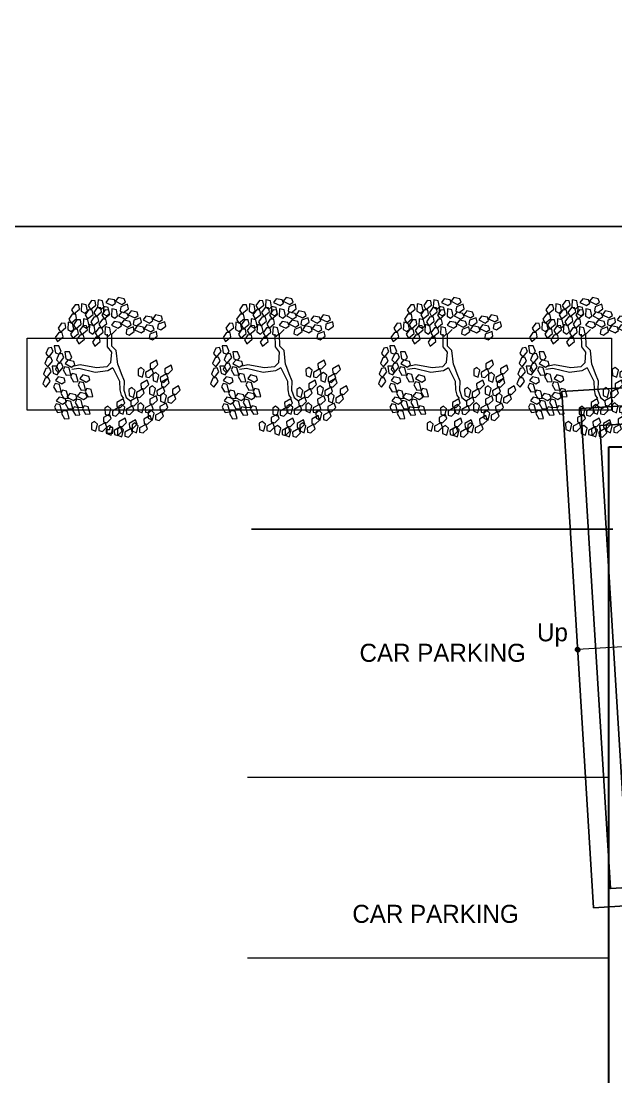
# Model space of a CAD drawing. Header units: millimetres. Extents: x 2342254 to 2635493, y 3886634 to 4043501.
# Drawn here: x 2407697 to 2415930, y 3946754 to 3961377 of the extents above; entities that cross this region are included whole.
import ezdxf

# ---------------------------------------------------------------- set-up
doc = ezdxf.new("R2010")
doc.units = ezdxf.units.MM
doc.header["$MEASUREMENT"] = 0
for name, color, linetype, lineweight in [('Dimension-137.5', 86, 'Continuous', 13), ('Door Opening-0.09', 253, 'Continuous', 9), ('landscape', 155, 'Continuous', 20), ('planters', 107, 'Continuous', 20), ('stairs', 6, 'Continuous', 25), ('trees', 104, 'Continuous', 9), ('wall 0.4', 7, 'Continuous', 40)]:
    doc.layers.add(name, color=color, linetype=linetype, lineweight=lineweight)
doc.layers.add('EP', color=20, linetype='Continuous')
doc.layers.add('Text-0.2', color=7, linetype='Continuous')
doc.styles.add('arial.', font='arial.ttf')
doc.styles.get("Standard").update_dxf_attribs({"font": 'arial.ttf'})
doc.dimstyles.get("Standard").update_dxf_attribs({"dimtxt": 500, "dimasz": 100, "dimexe": 100, "dimexo": 200, "dimgap": 0.09, "dimtad": 0, "dimtoh": 1, "dimdec": 0, "dimzin": 0, "dimdsep": 46, "dimtxsty": 'Standard', "dimblk": 'DOT', "dimcen": 0, "dimclrd": 256, "dimclre": 256, "dimclrt": 256, "dimadec": 0, "dimazin": 0, "dimtfac": 1, "dimtdec": 0, "dimtofl": 0, "dimtmove": 0, "dimatfit": 3, "dimfxl": 1, "dimtolj": 1, "dimtzin": 0, "dimlwd": -1, "dimlwe": -1, "dimarcsym": 1})

# ---------------------------------------------------------------- blocks, each defined once
blk = doc.blocks.new('z_98')
at = {"color": 3, "linetype": 'Continuous', "lineweight": 5}
for p, q in [((-219.5, 428.9), (-186.7, 455.8)), ((-186.7, 455.8), (-157.5, 441.6)), ((-283.2, 404.3), (-250.4, 431.2)), ((-279.9, 379.9), (-283.2, 404.3)), ((-250.6, 376), (-279.9, 379.9)), ((-221.2, 417), (-250.6, 376)), ((-250.4, 431.2), (-221.2, 417)), ((-222, 353.8), (-189.2, 380.7)), ((-216.1, 404.5), (-219.5, 428.9)), ((-186.9, 400.7), (-216.1, 404.5)), ((-189.2, 380.7), (-160, 366.5)), ((-157.5, 441.6), (-186.9, 400.7)), ((-158.3, 378.5), (-125.5, 405.4)), ((-154.9, 354), (-158.3, 378.5)), ((-96.3, 391.1), (-125.7, 350.2)), ((-125.5, 405.4), (-96.3, 391.1)), ((-94.8, 345.7), (-61.9, 372.6)), ((-61.9, 372.6), (-32.7, 358.4)), ((-417.4, 281.5), (-388.4, 296.2)), ((-388.4, 296.2), (-373.6, 248)), ((-339.7, 273.2), (-306.9, 300.1)), ((-306.9, 300.1), (-277.7, 285.8)), ((-286.6, 358.5), (-236.6, 364.9)), ((-277.1, 327.5), (-286.6, 358.5)), ((-235.1, 321.8), (-277.1, 327.5)), ((-276, 297.8), (-243.1, 324.7)), ((-272.6, 273.4), (-276, 297.8)), ((-214, 310.5), (-243.4, 269.5)), ((-243.1, 324.7), (-214, 310.5)), ((-236.6, 364.9), (-219.5, 340.9)), ((-219.5, 340.9), (-235.1, 321.8)), ((-225.4, 308.1), (-175.4, 314.5)), ((-215.9, 277), (-225.4, 308.1)), ((-218.7, 329.4), (-222, 353.8)), ((-189.4, 325.5), (-218.7, 329.4)), ((-160, 366.5), (-189.4, 325.5)), ((-175.4, 314.5), (-158.3, 290.5)), ((-158.5, 321.1), (-125.7, 348)), ((-155.2, 296.6), (-158.5, 321.1)), ((-125.9, 292.8), (-155.2, 296.6)), ((-125.7, 350.2), (-154.9, 354)), ((-96.5, 333.7), (-125.9, 292.8)), ((-125.7, 348), (-96.5, 333.7)), ((-91.4, 321.3), (-94.8, 345.7)), ((-62.2, 317.4), (-91.4, 321.3)), ((-32.7, 358.4), (-62.2, 317.4)), ((-436.3, 215.9), (-407.3, 230.5)), ((-415.9, 239.1), (-417.4, 281.5)), ((-394.4, 227), (-415.9, 239.1)), ((-407.3, 230.5), (-392.5, 182.3)), ((-373.6, 248), (-394.4, 227)), ((-343.1, 227.4), (-293.1, 233.8)), ((-333.6, 196.3), (-343.1, 227.4)), ((-336.4, 248.7), (-339.7, 273.2)), ((-307.1, 244.9), (-336.4, 248.7)), ((-277.7, 285.8), (-307.1, 244.9)), ((-293.1, 233.8), (-276, 209.8)), ((-243.4, 269.5), (-272.6, 273.4)), ((-173.9, 271.4), (-215.9, 277)), ((-184.3, 200), (-151.5, 226.9)), ((-158.3, 290.5), (-173.9, 271.4)), ((-161.9, 275.3), (-111.9, 281.7)), ((-152.4, 244.3), (-161.9, 275.3)), ((-110.3, 238.6), (-152.4, 244.3)), ((-151.5, 226.9), (-122.3, 212.7)), ((-120.6, 224.7), (-87.8, 251.6)), ((-117.3, 200.2), (-120.6, 224.7)), ((-111.9, 281.7), (-94.8, 257.7)), ((-94.8, 257.7), (-110.3, 238.6)), ((-58.6, 237.3), (-88.1, 196.4)), ((-87.8, 251.6), (-58.6, 237.3)), ((-455.1, 142.8), (-426.1, 157.5)), ((-434.8, 173.5), (-436.3, 215.9)), ((-413.3, 161.4), (-434.8, 173.5)), ((-426.1, 157.5), (-411.3, 109.2)), ((-392.5, 182.3), (-413.3, 161.4)), ((-400.4, 143.1), (-375.2, 186.8)), ((-375.2, 186.8), (-345.8, 185.9)), ((-370.4, 155.4), (-341.4, 170.1)), ((-368.8, 113), (-370.4, 155.4)), ((-340, 161.9), (-369.9, 131.9)), ((-345.8, 185.9), (-340, 161.9)), ((-341.4, 170.1), (-326.6, 121.9)), ((-291.6, 190.7), (-333.6, 196.3)), ((-318.5, 139.5), (-285.7, 166.4)), ((-276, 209.8), (-291.6, 190.7)), ((-256.5, 152.2), (-285.9, 111.3)), ((-285.7, 166.4), (-256.5, 152.2)), ((-254.8, 164.2), (-222, 191.1)), ((-251.5, 139.8), (-254.8, 164.2)), ((-192.8, 176.9), (-222.2, 135.9)), ((-222, 191.1), (-192.8, 176.9)), ((-187.8, 154.3), (-137.8, 160.7)), ((-178.3, 123.2), (-187.8, 154.3)), ((-181, 175.6), (-184.3, 200)), ((-151.8, 171.7), (-181, 175.6)), ((-122.3, 212.7), (-151.8, 171.7)), ((-137.8, 160.7), (-120.6, 136.7)), ((-88.1, 196.4), (-117.3, 200.2)), ((-474, 77.2), (-445, 91.8)), ((-472.4, 34.8), (-474, 77.2)), ((-453.5, 100.4), (-455.1, 142.8)), ((-432, 88.3), (-453.5, 100.4)), ((-445, 91.8), (-430.2, 43.6)), ((-411.3, 109.2), (-432, 88.3)), ((-369.9, 131.9), (-400.4, 143.1)), ((-389.3, 89.8), (-360.3, 104.4)), ((-387.7, 47.4), (-389.3, 89.8)), ((-347.3, 100.9), (-368.8, 113)), ((-360.3, 104.4), (-345.5, 56.2)), ((-326.6, 121.9), (-347.3, 100.9)), ((-321.9, 93.8), (-271.9, 100.2)), ((-312.4, 62.7), (-321.9, 93.8)), ((-315.2, 115.1), (-318.5, 139.5)), ((-285.9, 111.3), (-315.2, 115.1)), ((-271.9, 100.2), (-254.8, 76.2)), ((-254.8, 76.2), (-270.4, 57.1)), ((-222.2, 135.9), (-251.5, 139.8)), ((-136.2, 117.6), (-178.3, 123.2)), ((-120.6, 136.7), (-136.2, 117.6)), ((-450.9, 22.6), (-472.4, 34.8)), ((-430.2, 43.6), (-450.9, 22.6)), ((-438, 4.4), (-412.9, 48.1)), ((-407.6, -6.8), (-438, 4.4)), ((-412.9, 48.1), (-383.4, 47.2)), ((-377.6, 23.2), (-407.6, -6.8)), ((-366.3, 35.3), (-387.7, 47.4)), ((-383.4, 47.2), (-377.6, 23.2)), ((-345.5, 56.2), (-366.3, 35.3)), ((-353.3, 17), (-328.2, 60.7)), ((-322.9, 5.8), (-353.3, 17)), ((-328.2, 60.7), (-298.7, 59.8)), ((-292.9, 35.8), (-322.9, 5.8)), ((-270.4, 57.1), (-312.4, 62.7)), ((-298.7, 59.8), (-292.9, 35.8)), ((-452.7, -52.7), (-427.5, -32.3)), ((-442.3, -93.9), (-452.7, -52.7)), ((-427.5, -32.3), (-402.9, -76.3)), ((-306.9, -90.5), (-281.6, -70.1)), ((-281.6, -70.1), (-257, -114.1)), ((-457.4, -120.9), (-432.1, -100.5)), ((-446.9, -162), (-457.4, -120.9)), ((-418.7, -101.2), (-442.3, -93.9)), ((-432.1, -100.5), (-407.5, -144.5)), ((-407.5, -144.5), (-423.3, -169.3)), ((-402.9, -76.3), (-418.7, -101.2)), ((-406.8, -184.5), (-391.5, -136.4)), ((-391.5, -136.4), (-362.5, -131.1)), ((-362.5, -131.1), (-351.8, -153.3)), ((-361, -113.2), (-335.7, -92.8)), ((-350.5, -154.3), (-361, -113.2)), ((-335.7, -92.8), (-311.1, -136.8)), ((-311.1, -136.8), (-326.9, -161.6)), ((-311.5, -158.7), (-286.2, -138.3)), ((-296.4, -131.6), (-306.9, -90.5)), ((-272.8, -139), (-296.4, -131.6)), ((-286.2, -138.3), (-261.6, -182.3)), ((-257, -114.1), (-272.8, -139)), ((-423.3, -169.3), (-446.9, -162)), ((-410.4, -206.6), (-385.2, -186.1)), ((-399.9, -247.7), (-410.4, -206.6)), ((-374.7, -189), (-406.8, -184.5)), ((-385.2, -186.1), (-360.5, -230.1)), ((-351.8, -153.3), (-374.7, -189)), ((-365.6, -181.4), (-340.4, -160.9)), ((-355.1, -222.5), (-365.6, -181.4)), ((-326.9, -161.6), (-350.5, -154.3)), ((-340.4, -160.9), (-315.7, -204.9)), ((-315.7, -204.9), (-331.6, -229.8)), ((-315.1, -245), (-299.7, -196.9)), ((-301, -199.8), (-311.5, -158.7)), ((-277.4, -207.1), (-301, -199.8)), ((-299.7, -196.9), (-270.7, -191.5)), ((-260, -213.8), (-282.9, -249.5)), ((-261.6, -182.3), (-277.4, -207.1)), ((-270.7, -191.5), (-260, -213.8)), ((-261, -222.3), (-245.6, -174.2)), ((-415, -274.7), (-389.8, -254.3)), ((-404.5, -315.8), (-415, -274.7)), ((-376.4, -255), (-399.9, -247.7)), ((-389.8, -254.3), (-365.1, -298.3)), ((-360.5, -230.1), (-376.4, -255)), ((-364.5, -338.3), (-349.2, -290.3)), ((-331.6, -229.8), (-355.1, -222.5)), ((-349.2, -290.3), (-320.2, -284.9)), ((-320.2, -284.9), (-309.4, -307.1)), ((-282.9, -249.5), (-315.1, -245)), ((-313.9, -274.6), (-288.7, -254.2)), ((-303.5, -315.7), (-313.9, -274.6)), ((-288.7, -254.2), (-264, -298.2)), ((-264.4, -312.5), (-239.2, -292.1)), ((-228.8, -226.8), (-261, -222.3)), ((-259.8, -244.4), (-234.6, -223.9)), ((-249.3, -285.5), (-259.8, -244.4)), ((-381, -323.2), (-404.5, -315.8)), ((-365.1, -298.3), (-381, -323.2)), ((-332.3, -342.8), (-364.5, -338.3)), ((-309.4, -307.1), (-332.3, -342.8)), ((-318.6, -342.8), (-293.3, -322.3)), ((-308.1, -383.9), (-318.6, -342.8)), ((-279.9, -323), (-303.5, -315.7)), ((-293.3, -322.3), (-268.7, -366.3)), ((-268.7, -366.3), (-284.5, -391.2)), ((-264, -298.2), (-279.9, -323)), ((-268, -406.4), (-252.7, -358.3)), ((-253.9, -353.6), (-264.4, -312.5)), ((-230.4, -360.9), (-253.9, -353.6)), ((-284.5, -391.2), (-308.1, -383.9)), ((-235.9, -410.9), (-268, -406.4))]:
    blk.add_line(p, q, dxfattribs=at)
at = {"color": 2, "linetype": 'Continuous', "lineweight": 5}
for p, q in [((-0.5, 417), (15.7, 456.2)), ((15.7, 456.2), (48.2, 457.4)), ((48.2, 457.4), (41.5, 407.4)), ((55.8, 418.1), (67.1, 445.4)), ((67.1, 445.4), (91.5, 442.3)), ((110.1, 404.5), (126.3, 443.6)), ((126.3, 443.6), (158.8, 444.9)), ((158.8, 444.9), (152.1, 394.9)), ((13.9, 397), (-0.5, 417)), ((41.5, 407.4), (13.9, 397)), ((87.8, 379.2), (55.8, 418.1)), ((63.3, 350.2), (74.5, 377.5)), ((74.5, 377.5), (99, 374.4)), ((109.1, 403.7), (87.8, 379.2)), ((91.5, 442.3), (109.1, 403.7)), ((99, 374.4), (116.5, 335.8)), ((124.5, 384.5), (110.1, 404.5)), ((152.1, 394.9), (124.5, 384.5)), ((166.4, 405.6), (177.7, 432.8)), ((198.5, 366.6), (166.4, 405.6)), ((177.7, 432.8), (202.2, 429.8)), ((183, 389.3), (199.3, 428.5)), ((197.5, 369.3), (183, 389.3)), ((225.1, 379.7), (197.5, 369.3)), ((219.7, 391.2), (198.5, 366.6)), ((199.3, 428.5), (231.7, 429.7)), ((202.2, 429.8), (219.7, 391.2)), ((231.7, 429.7), (225.1, 379.7)), ((239.4, 390.4), (250.6, 417.7)), ((271.4, 351.4), (239.4, 390.4)), ((250.6, 417.7), (275.1, 414.6)), ((292.6, 376), (271.4, 351.4)), ((275.1, 414.6), (292.6, 376)), ((48.9, 283.4), (65.2, 322.6)), ((95.3, 311.2), (63.3, 350.2)), ((65.2, 322.6), (97.6, 323.8)), ((97.6, 323.8), (90.9, 273.8)), ((116.5, 335.8), (95.3, 311.2)), ((105.3, 284.5), (116.5, 311.8)), ((116.5, 311.8), (141, 308.7)), ((141, 308.7), (158.5, 270.1)), ((173.9, 337.7), (185.1, 364.9)), ((205.9, 298.7), (173.9, 337.7)), ((185.1, 364.9), (209.6, 361.9)), ((227.1, 323.2), (205.9, 298.7)), ((209.6, 361.9), (227.1, 323.2)), ((246.8, 322.5), (258, 349.8)), ((278.8, 283.5), (246.8, 322.5)), ((258, 349.8), (282.5, 346.7)), ((268.4, 325.2), (284.7, 364.4)), ((282.8, 305.2), (268.4, 325.2)), ((300.1, 308.1), (278.8, 283.5)), ((282.5, 346.7), (300.1, 308.1)), ((310.4, 315.6), (282.8, 305.2)), ((284.7, 364.4), (317.1, 365.6)), ((317.1, 365.6), (310.4, 315.6)), ((324.7, 326.3), (336, 353.6)), ((356.8, 287.4), (324.7, 326.3)), ((336, 353.6), (360.5, 350.5)), ((378, 311.9), (356.8, 287.4)), ((360.5, 350.5), (378, 311.9)), ((63.3, 263.4), (48.9, 283.4)), ((90.9, 273.8), (63.3, 263.4)), ((137.3, 245.5), (105.3, 284.5)), ((112.7, 216.6), (123.9, 243.9)), ((123.9, 243.9), (148.4, 240.8)), ((136, 238), (152.2, 277.2)), ((150.4, 218.1), (136, 238)), ((158.5, 270.1), (137.3, 245.5)), ((148.4, 240.8), (165.9, 202.2)), ((178, 228.4), (150.4, 218.1)), ((152.2, 277.2), (184.7, 278.4)), ((184.7, 278.4), (178, 228.4)), ((192.3, 239.2), (203.6, 266.4)), ((224.3, 200.2), (192.3, 239.2)), ((203.6, 266.4), (228, 263.4)), ((245.6, 224.7), (224.3, 200.2)), ((228, 263.4), (245.6, 224.7)), ((332.2, 258.4), (343.4, 285.7)), ((364.2, 219.4), (332.2, 258.4)), ((341.1, 202.6), (357.4, 241.8)), ((343.4, 285.7), (367.9, 282.6)), ((357.4, 241.8), (389.9, 243)), ((385.4, 244), (364.2, 219.4)), ((367.9, 282.6), (385.4, 244)), ((389.9, 243), (383.2, 193)), ((397.5, 203.7), (408.7, 231)), ((408.7, 231), (433.2, 227.9)), ((433.2, 227.9), (450.8, 189.3)), ((101.2, 126), (122.4, 158.8)), ((144.7, 177.6), (112.7, 216.6)), ((122.4, 158.8), (145.9, 174)), ((127.1, 118.5), (162.4, 161.3)), ((165.9, 202.2), (144.7, 177.6)), ((162.4, 161.3), (202.4, 174)), ((199.8, 171.2), (211, 198.5)), ((231.8, 132.3), (199.8, 171.2)), ((211, 198.5), (235.5, 195.4)), ((253, 156.8), (231.8, 132.3)), ((235.5, 195.4), (253, 156.8)), ((256, 180), (272.2, 219.2)), ((270.4, 160.1), (256, 180)), ((298, 170.5), (270.4, 160.1)), ((272.2, 219.2), (304.7, 220.4)), ((304.7, 220.4), (298, 170.5)), ((312.3, 181.2), (323.6, 208.4)), ((344.3, 142.2), (312.3, 181.2)), ((323.6, 208.4), (348, 205.4)), ((355.6, 182.6), (341.1, 202.6)), ((365.6, 166.7), (344.3, 142.2)), ((348, 205.4), (365.6, 166.7)), ((383.2, 193), (355.6, 182.6)), ((429.5, 164.8), (397.5, 203.7)), ((404.9, 135.8), (416.2, 163.1)), ((416.2, 163.1), (440.7, 160)), ((450.8, 189.3), (429.5, 164.8)), ((440.7, 160), (458.2, 121.4)), ((159.5, 101.9), (175.8, 141)), ((175.8, 141), (208.2, 142.3)), ((215.9, 103), (227.1, 130.3)), ((227.1, 130.3), (251.6, 127.2)), ((319.8, 113.2), (331, 140.5)), ((331, 140.5), (355.5, 137.4)), ((355.5, 137.4), (373, 98.8)), ((394.6, 98.2), (427.1, 99.4)), ((436.9, 96.8), (404.9, 135.8)), ((458.2, 121.4), (436.9, 96.8))]:
    blk.add_line(p, q, dxfattribs=at)
at = {"color": 33, "linetype": 'Continuous', "lineweight": 5}
for p, q in [((-221.2, 63), (-265.9, 93.3)), ((-221.2, 90.7), (-263.6, 116)), ((-103.5, 75.6), (-221.2, 90.7)), ((-25.9, 32.8), (-103.5, 75.6)), ((77.7, 70.6), (101.2, 126)), ((105.9, 58), (127.1, 118.5)), ((-105.9, 42.8), (-221.2, 63)), ((-42.3, 10.1), (-105.9, 42.8)), ((-25.9, -27.8), (-42.3, 10.1)), ((0, 0), (-25.9, 32.8)), ((0, 0), (77.7, 70.6)), ((23.5, -32.8), (68.3, 17.6)), ((68.3, 17.6), (105.9, 58)), ((-25.9, -27.8), (-47, -98.4)), ((23.5, -32.8), (-21.2, -121.1)), ((-87.1, -123.6), (-120, -204.3)), ((-61.2, -138.7), (-91.8, -216.8)), ((-47, -98.4), (-87.1, -123.6)), ((-21.2, -121.1), (-61.2, -138.7)), ((-91.8, -216.8), (-73, -257.2))]:
    blk.add_line(p, q, dxfattribs=at)
at = {"color": 92, "linetype": 'Continuous', "lineweight": 5}
for p, q in [((174, 81.9), (159.5, 101.9)), ((201.6, 92.3), (174, 81.9)), ((208.2, 142.3), (201.6, 92.3)), ((247.9, 64), (215.9, 103)), ((269.1, 88.6), (247.9, 64)), ((251.6, 127.2), (269.1, 88.6)), ((288.9, 38.8), (305.2, 78)), ((305.2, 78), (337.6, 79.2)), ((351.8, 74.3), (319.8, 113.2)), ((337.6, 79.2), (331, 29.3)), ((373, 98.8), (351.8, 74.3)), ((378.4, 59), (394.6, 98.2)), ((427.1, 99.4), (420.4, 49.4)), ((434.7, 60.1), (446, 87.4)), ((446, 87.4), (470.4, 84.3)), ((470.4, 84.3), (488, 45.7)), ((223.3, 35.1), (234.5, 62.3)), ((255.3, -3.9), (223.3, 35.1)), ((234.5, 62.3), (259, 59.3)), ((276.6, 20.6), (255.3, -3.9)), ((259, 59.3), (276.6, 20.6)), ((303.4, 18.9), (288.9, 38.8)), ((331, 29.3), (303.4, 18.9)), ((345.3, 40), (356.5, 67.2)), ((377.3, 1), (345.3, 40)), ((356.5, 67.2), (381, 64.2)), ((398.5, 25.5), (377.3, 1)), ((392.8, 39), (378.4, 59)), ((381, 64.2), (398.5, 25.5)), ((420.4, 49.4), (392.8, 39)), ((466.7, 21.1), (434.7, 60.1)), ((442.2, -7.8), (453.4, 19.5)), ((453.4, 19.5), (477.9, 16.4)), ((488, 45.7), (466.7, 21.1)), ((477.9, 16.4), (495.4, -22.2)), ((168.9, -52), (185.2, -12.8)), ((183.4, -71.9), (168.9, -52)), ((211, -61.5), (183.4, -71.9)), ((185.2, -12.8), (217.6, -11.5)), ((217.6, -11.5), (211, -61.5)), ((225.3, -50.8), (236.5, -23.6)), ((257.3, -89.8), (225.3, -50.8)), ((236.5, -23.6), (261, -26.6)), ((278.5, -65.3), (257.3, -89.8)), ((261, -26.6), (278.5, -65.3)), ((277.1, -57), (293.4, -17.8)), ((291.6, -77), (277.1, -57)), ((319.2, -66.6), (291.6, -77)), ((293.4, -17.8), (325.9, -16.6)), ((325.9, -16.6), (319.2, -66.6)), ((333.5, -55.9), (344.7, -28.6)), ((365.5, -94.8), (333.5, -55.9)), ((344.7, -28.6), (369.2, -31.7)), ((352.7, -28), (364, -0.7)), ((384.7, -66.9), (352.7, -28)), ((364, -0.7), (388.4, -3.8)), ((386.8, -70.3), (365.5, -94.8)), ((369.2, -31.7), (386.8, -70.3)), ((406, -42.4), (384.7, -66.9)), ((388.4, -3.8), (406, -42.4)), ((474.2, -46.8), (442.2, -7.8)), ((495.4, -22.2), (474.2, -46.8)), ((-198.6, -115.8), (-173.4, -95.3)), ((-188.1, -156.9), (-198.6, -115.8)), ((-173.4, -95.3), (-148.7, -139.3)), ((-148.7, -139.3), (-164.6, -164.2)), ((232.7, -118.7), (243.9, -91.5)), ((264.7, -157.7), (232.7, -118.7)), ((243.9, -91.5), (268.4, -94.5)), ((286, -133.2), (264.7, -157.7)), ((268.4, -94.5), (286, -133.2)), ((340.9, -123.8), (352.2, -96.5)), ((372.9, -162.8), (340.9, -123.8)), ((352.2, -96.5), (376.6, -99.6)), ((394.2, -138.2), (372.9, -162.8)), ((376.6, -99.6), (394.2, -138.2)), ((-245.6, -174.2), (-216.6, -168.9)), ((-205.9, -191.1), (-228.8, -226.8)), ((-216.6, -168.9), (-205.9, -191.1)), ((-203.2, -183.9), (-178, -163.5)), ((-192.8, -225), (-203.2, -183.9)), ((-164.6, -164.2), (-188.1, -156.9)), ((-178, -163.5), (-153.3, -207.5)), ((-153.3, -207.5), (-169.2, -232.4)), ((-152.7, -247.5), (-137.4, -199.5)), ((-137.4, -199.5), (-108.4, -194.1)), ((-97.7, -216.3), (-120.6, -252)), ((-108.4, -194.1), (-97.7, -216.3)), ((-225.8, -292.8), (-249.3, -285.5)), ((-239.2, -292.1), (-214.5, -336.1)), ((-234.6, -223.9), (-209.9, -267.9)), ((-209.9, -267.9), (-225.8, -292.8)), ((-200.9, -249.4), (-175.7, -228.9)), ((-190.5, -290.5), (-200.9, -249.4)), ((-169.2, -232.4), (-192.8, -225)), ((-166.9, -297.8), (-190.5, -290.5)), ((-175.7, -228.9), (-151.1, -272.9)), ((-151.1, -272.9), (-166.9, -297.8)), ((-120.6, -252), (-152.7, -247.5)), ((-116.7, -274.4), (-66.5, -269.6)), ((-108.2, -305.7), (-116.7, -274.4)), ((-66.5, -269.6), (-50.2, -294.1)), ((-50.2, -294.1), (-66.4, -312.7)), ((-6.9, -283.5), (-0.1, -254.8)), ((30.9, -317), (-6.9, -283.5)), ((-0.1, -254.8), (24.6, -254)), ((24.6, -254), (48, -289.4)), ((48, -289.4), (30.9, -317)), ((155.5, -311.2), (162.3, -282.5)), ((162.3, -282.5), (186.9, -281.7)), ((186.9, -281.7), (210.3, -317.1)), ((-252.7, -358.3), (-223.7, -352.9)), ((-214.5, -336.1), (-230.4, -360.9)), ((-223.7, -352.9), (-213, -375.1)), ((-213.9, -376.1), (-198.6, -328)), ((-205.6, -317.6), (-180.3, -297.1)), ((-195.1, -358.7), (-205.6, -317.6)), ((-198.6, -328), (-169.6, -322.7)), ((-171.5, -366), (-195.1, -358.7)), ((-158.9, -344.9), (-181.8, -380.6)), ((-180.3, -297.1), (-155.7, -341.1)), ((-155.7, -341.1), (-171.5, -366)), ((-169.6, -322.7), (-158.9, -344.9)), ((-155.1, -381.1), (-139.7, -333.1)), ((-139.7, -333.1), (-110.7, -327.7)), ((-100, -349.9), (-122.9, -385.6)), ((-110.7, -327.7), (-100, -349.9)), ((-66.4, -312.7), (-108.2, -305.7)), ((-93.1, -352.5), (-42.9, -347.7)), ((-84.7, -383.8), (-93.1, -352.5)), ((-56.2, -306.1), (-6, -301.4)), ((-47.7, -337.5), (-56.2, -306.1)), ((-5.9, -344.5), (-47.7, -337.5)), ((-42.9, -347.7), (-26.6, -372.3)), ((-6, -301.4), (10.3, -325.9)), ((10.3, -325.9), (-5.9, -344.5)), ((16.7, -361.6), (23.5, -332.9)), ((54.4, -395.1), (16.7, -361.6)), ((23.5, -332.9), (48.1, -332.1)), ((45.7, -302.1), (95.9, -297.3)), ((54.2, -333.4), (45.7, -302.1)), ((48.1, -332.1), (71.5, -367.5)), ((96, -340.4), (54.2, -333.4)), ((71.5, -367.5), (54.4, -395.1)), ((95.9, -297.3), (112.2, -321.9)), ((112.2, -321.9), (96, -340.4)), ((106.1, -333.9), (156.4, -329.1)), ((114.6, -365.2), (106.1, -333.9)), ((156.5, -372.2), (114.6, -365.2)), ((193.2, -344.7), (155.5, -311.2)), ((156.4, -329.1), (172.7, -353.6)), ((172.7, -353.6), (156.5, -372.2)), ((186.1, -396.9), (192.9, -368.2)), ((192.9, -368.2), (217.5, -367.4)), ((210.3, -317.1), (193.2, -344.7)), ((217.5, -367.4), (240.9, -402.8)), ((-213, -375.1), (-235.9, -410.9)), ((-181.8, -380.6), (-213.9, -376.1)), ((-210.8, -408), (-160.6, -403.2)), ((-202.3, -439.3), (-210.8, -408)), ((-160.5, -446.3), (-202.3, -439.3)), ((-160.6, -403.2), (-144.3, -427.8)), ((-144.3, -427.8), (-160.5, -446.3)), ((-122.9, -385.6), (-155.1, -381.1)), ((-150.3, -439.8), (-100.1, -435)), ((-141.9, -471.1), (-150.3, -439.8)), ((-101, -417.1), (-94.2, -388.4)), ((-63.3, -450.6), (-101, -417.1)), ((-100.1, -435), (-83.8, -459.5)), ((-94.2, -388.4), (-69.6, -387.6)), ((-42.8, -390.9), (-84.7, -383.8)), ((-69.6, -387.6), (-46.2, -423)), ((-46.2, -423), (-63.3, -450.6)), ((-26.6, -372.3), (-42.8, -390.9)), ((-32.7, -384.3), (17.5, -379.5)), ((-24.2, -415.6), (-32.7, -384.3)), ((17.7, -422.6), (-24.2, -415.6)), ((17.5, -379.5), (33.9, -404)), ((33.9, -404), (17.7, -422.6)), ((76.3, -387.8), (126.5, -383)), ((84.8, -419.1), (76.3, -387.8)), ((126.6, -426.2), (84.8, -419.1)), ((126.5, -383), (142.8, -407.6)), ((142.8, -407.6), (126.6, -426.2)), ((136.8, -419.6), (187, -414.8)), ((145.3, -450.9), (136.8, -419.6)), ((223.8, -430.4), (186.1, -396.9)), ((187, -414.8), (203.3, -439.3)), ((203.3, -439.3), (187.1, -457.9)), ((240.9, -402.8), (223.8, -430.4)), ((-100, -478.1), (-141.9, -471.1)), ((-83.8, -459.5), (-100, -478.1)), ((187.1, -457.9), (145.3, -450.9))]:
    blk.add_line(p, q, dxfattribs=at)
blk = doc.blocks.new('_Dot')
at = {"color": 0, "linetype": 'ByBlock', "lineweight": -2}
blk.add_line((-0.5, 0), (-1, 0), dxfattribs=at)
at = {"color": 0, "linetype": 'ByBlock', "lineweight": -3, "const_width": 0.5}
blk.add_lwpolyline([(-0.25, 0, 1), (0.25, 0, 1)], format="xyb", close=True, dxfattribs=at)
blk = doc.blocks.new('DM')
at = {"ltscale": 400}
blk.add_solid([(-1, 0.25), (0, 0), (-1, -0.25)], dxfattribs=at)
at = {"layer": 'trees', "ltscale": 400}
for p, q in [((-1, 0.25), (-1, -0.25)), ((0, 0), (-1, 0.25)), ((-1, -0.25), (0, 0)), ((-1, 0), (0, 0))]:
    blk.add_line(p, q, dxfattribs=at)
blk = doc.blocks.new('oldblk')
at = {"layer": 'Dimension-137.5', "ltscale": 5}
h = blk.add_hatch(dxfattribs=at)
h.set_pattern_fill('ACET-2D-ACET-2D-ACET-2D-ANSI31', color=256)
h.set_pattern_definition([(45, (350971.94493, -42970.21455), (-0.0883883476483, 0.0883883476483), [])])
edge = h.paths.add_edge_path()
edge.add_arc((2474211, 4293899), 31.9, 0, 360)
blk.add_circle((2474211, 4293899), 31.9, dxfattribs=at)
at = {"layer": 'stairs', "ltscale": 5}
for points in [[(2476481, 4297626), (2473990, 4297473), (2474431, 4290325), (2476921, 4290478)], [(2476496, 4297377), (2474255, 4297239), (2474664, 4290589), (2476906, 4290727)], [(2476512, 4297128), (2474519, 4297005), (2474898, 4290854), (2476891, 4290976)]]:
    blk.add_lwpolyline(points, dxfattribs=at)
at = {"layer": 'Text-0.2', "ltscale": 5, "insert": (2473649, 4293939), "char_height": 250, "attachment_point": 7, "rotation": 0.0008, "style": 'arial.'}
blk.add_mtext('{\\fStylus BT|b0|i0|c0|p34;Up}', dxfattribs=at)
at = {"layer": 'Dimension-137.5', "ltscale": 5}
blk.add_leader([(2475798, 4293997), (2474211, 4293899)], dimstyle='Standard', override={"dimtxt": 7, "dimasz": 250, "dimexe": 2, "dimexo": 0, "dimgap": 3, "dimtoh": 0, "dimzin": 3, "dimlunit": 4, "dimtxsty": 'arial.', "dimcen": 2, "dimdle": 6, "dimclrt": 7, "dimtix": 1, "dimtofl": 1, "dimtmove": 2, "dimatfit": 0, "dimldrblk": 'DM', "dimfxl": 1.25, "dimfxlon": 1, "dimarcsym": 2}, dxfattribs=at)

msp = doc.modelspace()

# ---------------------------------------------------------------- linework, layer by layer
at = {"layer": 'Door Opening-0.09'}
msp.add_lwpolyline([(2408874, 3955667.9), (2408968.2, 3955667.9), (2408968.2, 3955750.3), (2408921.1, 3955750.3), (2408921.1, 3955715), (2408874, 3955715), (2408874, 3955667.9)], dxfattribs=at)
at = {"layer": 'EP', "ltscale": 5}
msp.add_lwpolyline([(2401478.2, 3958531), (2440944.5, 3958531), (2440944.5, 3961293.3), (2443454.7, 3961376.7)], dxfattribs=at)
at = {"layer": 'landscape', "lineweight": 30, "ltscale": 5}
for p, q in [((2415832.3, 3939752.3), (2415832.3, 3955480.4)), ((2415832.3, 3955480.4), (2419393.8, 3955480.4))]:
    msp.add_line(p, q, dxfattribs=at)
at = {"layer": 'planters'}
msp.add_lwpolyline([(2407780.2, 3956986.8), (2415869.1, 3956986.8), (2415869.1, 3955986.8), (2407780.2, 3955986.8)], close=True, dxfattribs=at)
for points in [[(2415832.3, 3950898.8), (2410832.3, 3950898.8)], [(2415832.3, 3948398.8), (2410832.3, 3948398.8)]]:
    msp.add_lwpolyline(points, dxfattribs=at)
at = {"layer": 'Text-0.2', "ltscale": 5}
msp.add_lwpolyline([(2415886.7, 3954338.4), (2410886.7, 3954338.4)], dxfattribs=at)

# ---------------------------------------------------------------- block references
at = {"layer": 'trees', "lineweight": 15, "xscale": -1.98, "yscale": 1.98, "zscale": 1.98, "rotation": 158.9411440043195}
for p in [(2408968, 3956576.7), (2411291.2, 3956576.7), (2413614.4, 3956576.7), (2415532, 3956576.7)]:
    msp.add_blockref('z_98', p, dxfattribs=at)
at = {"layer": 'wall 0.4'}
msp.add_blockref('oldblk', (-58809.9, -341227.5), dxfattribs=at)

# ---------------------------------------------------------------- texts
at = {"layer": 'Text-0.2', "ltscale": 5, "char_height": 250, "attachment_point": 7, "rotation": 0.00077, "style": 'arial.'}
for insert in [(2412381.7, 3952499.4), (2412282.1, 3948884)]:
    msp.add_mtext('{\\fStylus BT|b0|i0|c0|p34;CAR PARKING }', dxfattribs=dict(at, insert=insert))

doc.saveas('drawing.dxf')
